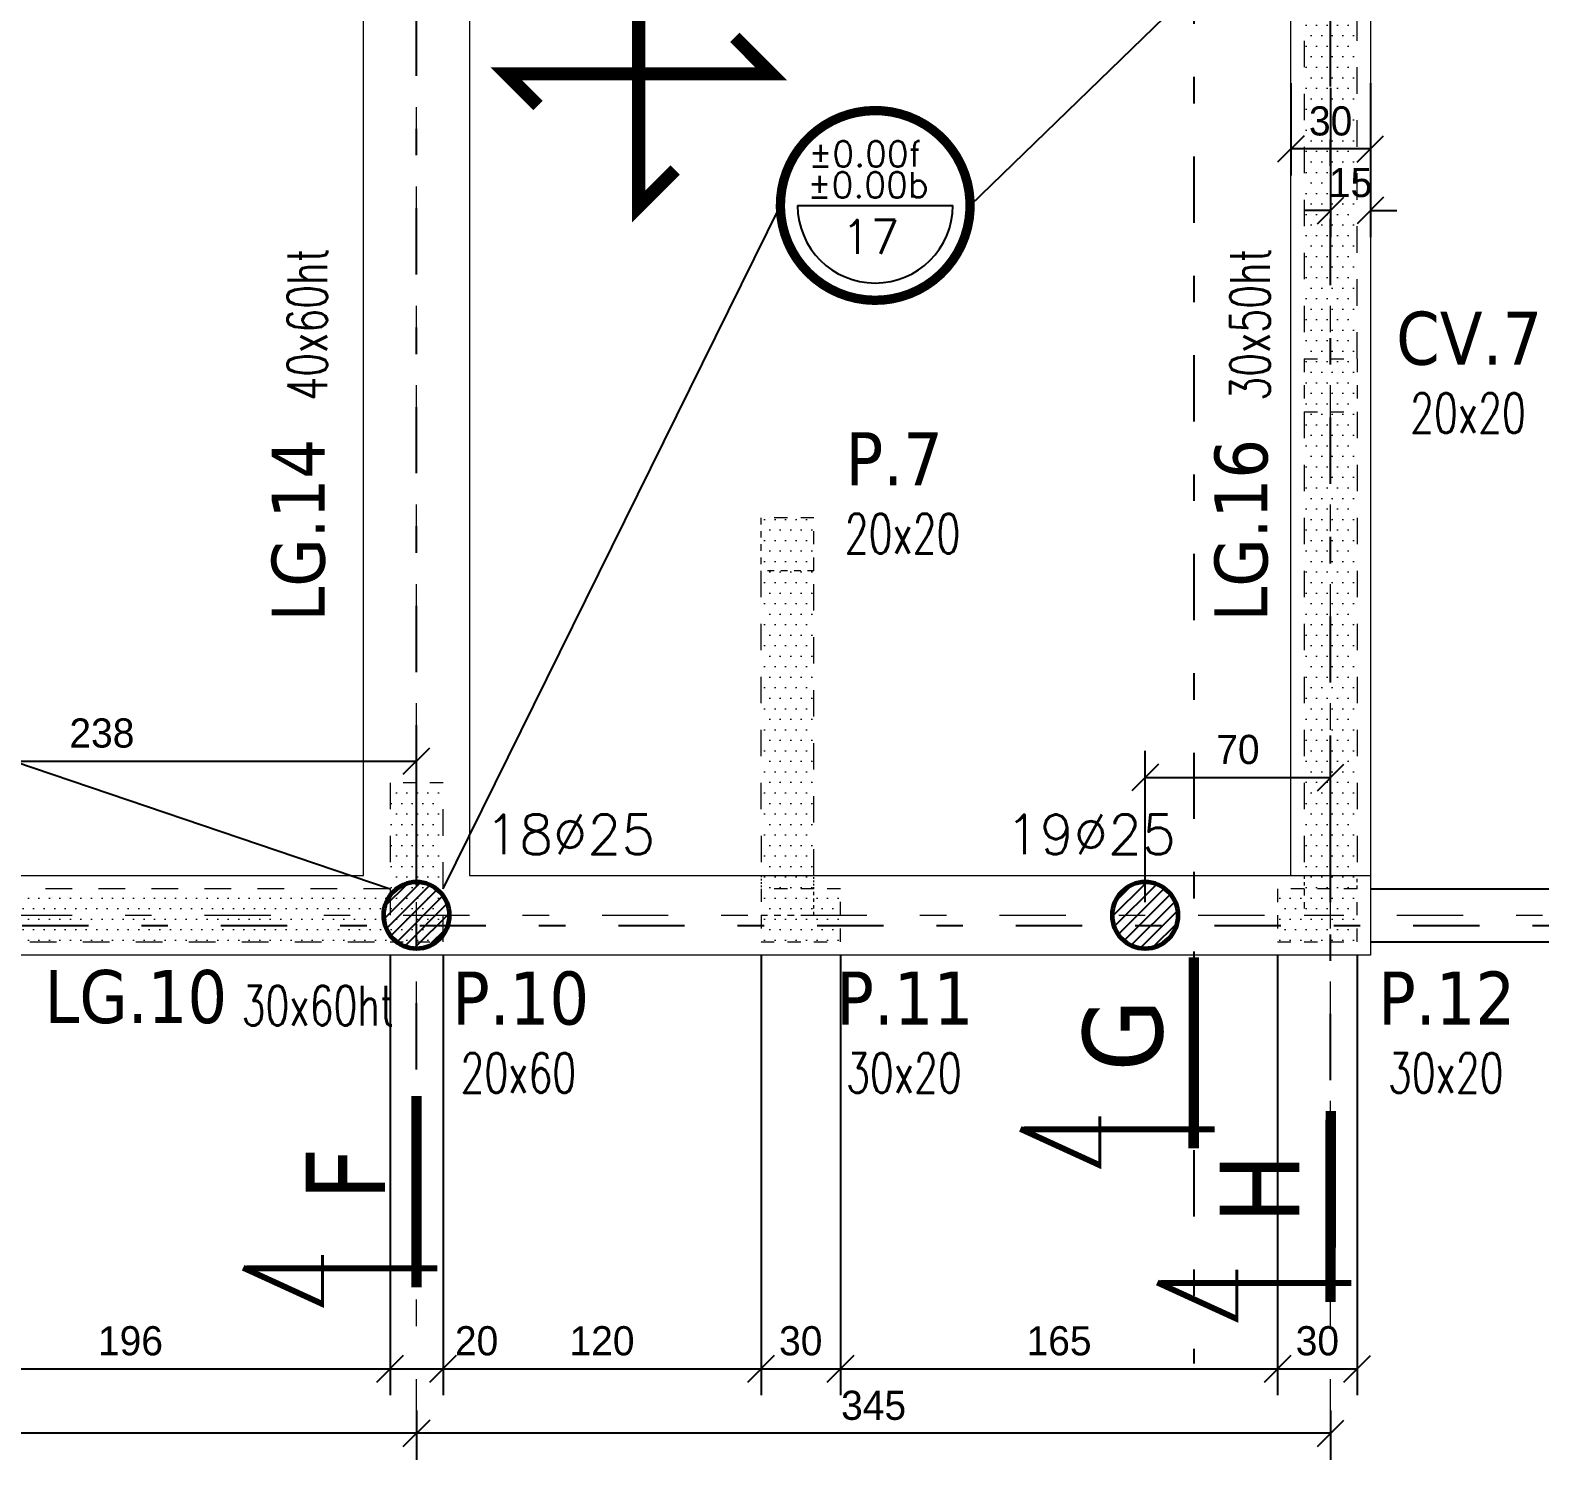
# Model space of a CAD drawing. Header units: centimetres. Extents: x -4069 to 1403, y -6242 to 452.
# Drawn here: x -1855 to -1285, y -1184 to -645 of the extents above; entities that cross this region are included whole.
import ezdxf
from ezdxf.enums import TextEntityAlignment as Align

# ---------------------------------------------------------------- set-up
doc = ezdxf.new("R2010")
doc.units = ezdxf.units.CM
doc.header["$LTSCALE"] = 100
doc.linetypes.add('GrDotted', pattern=[0.4, 0.1, -0.1, 0.1, -0.1])
doc.linetypes.add('GrFeatureAxis', pattern=[0.85, 0.25, -0.2, 0.1, -0.2, 0.1])
for name, color, linetype in [('COTATION', 1, 'Continuous'), ('farges. Bottom view 4 - Souterain', 7, 'Continuous'), ('STR_LABEL', 20, 'Continuous'), ('STR_TXT', 102, 'Continuous')]:
    doc.layers.add(name, color=color, linetype=linetype)
doc.styles.add('EPAIS', font='TAHOMA.TTF')
doc.styles.add('FIN', font='romans.shx')
doc.styles.add('STR-FIN', font='ROMANS')
doc.dimstyles.new('BRUNO-502', dxfattribs={"dimtxt": 11, "dimasz": 10, "dimexe": 10, "dimexo": 5, "dimgap": 5, "dimtad": 1, "dimdec": 0, "dimzin": 0, "dimdsep": 46, "dimtxsty": 'Standard', "dimblk": 'OBLIQUE', "dimcen": 0, "dimclrt": 7, "dimadec": 0, "dimazin": 0, "dimtfac": 1, "dimtdec": 0, "dimtix": 1, "dimtofl": 0, "dimtmove": 0, "dimatfit": 3, "dimldrblk": 'OBLIQUE', "dimfxl": 0, "dimtolj": 1, "dimtzin": 0, "dimarcsym": 0})

# ---------------------------------------------------------------- blocks, each defined once
blk = doc.blocks.new('_OBLIQUE')
at = {"color": 0, "linetype": 'ByBlock'}
blk.add_line((-0.5, -0.5), (0.5, 0.5), dxfattribs=at)
blk = doc.blocks.new('*D48')
at = {"layer": 'COTATION', "color": 0, "lineweight": -2}
for p, q in [((-1946.4, -973.86), (-1946.4, -910.65)), ((-1708.9, -967.65), (-1708.9, -910.65)), ((-1946.4, -920.65), (-1708.9, -920.65))]:
    blk.add_line(p, q, dxfattribs=at)
at = {"layer": 'DEFPOINTS', "color": 0}
for p in [(-1708.9, -920.65), (-1708.9, -972.65), (-1946.4, -978.86)]:
    blk.add_point(p, dxfattribs=at)
at = {"layer": 'COTATION', "color": 0, "lineweight": -2, "xscale": 10, "yscale": 10, "zscale": 10, "rotation": 180}
blk.add_blockref('_OBLIQUE', (-1946.4, -920.65), dxfattribs=at)
at = {"layer": 'COTATION', "color": 0, "lineweight": -2, "xscale": 10, "yscale": 10, "zscale": 10}
blk.add_blockref('_OBLIQUE', (-1708.9, -920.65), dxfattribs=at)
at = {"layer": 'COTATION', "color": 7, "insert": (-1827.65, -910.15), "char_height": 11, "attachment_point": 5}
blk.add_mtext('\\A1;238', dxfattribs=at)
blk = doc.blocks.new('*D49')
at = {"layer": 'COTATION', "color": 0, "lineweight": -2}
for p, q in [((-1433.9, -973.86), (-1433.9, -916.85)), ((-1363.9, -973.86), (-1363.9, -916.85)), ((-1433.9, -926.85), (-1363.9, -926.85))]:
    blk.add_line(p, q, dxfattribs=at)
at = {"layer": 'DEFPOINTS', "color": 0}
for p in [(-1363.9, -926.85), (-1433.9, -978.86), (-1363.9, -978.86)]:
    blk.add_point(p, dxfattribs=at)
at = {"layer": 'COTATION', "color": 0, "lineweight": -2, "xscale": 10, "yscale": 10, "zscale": 10, "rotation": 180}
blk.add_blockref('_OBLIQUE', (-1433.9, -926.85), dxfattribs=at)
at = {"layer": 'COTATION', "color": 0, "lineweight": -2, "xscale": 10, "yscale": 10, "zscale": 10}
blk.add_blockref('_OBLIQUE', (-1363.9, -926.85), dxfattribs=at)
at = {"layer": 'COTATION', "color": 7, "insert": (-1398.9, -916.35), "char_height": 11, "attachment_point": 5}
blk.add_mtext('\\A1;70', dxfattribs=at)
blk = doc.blocks.new('*D54')
at = {"layer": 'COTATION', "color": 0, "lineweight": -2}
for p, q in [((-1378.9, -664.87), (-1378.9, -699.66)), ((-1348.9, -664.87), (-1348.9, -699.66)), ((-1348.9, -689.66), (-1378.9, -689.66))]:
    blk.add_line(p, q, dxfattribs=at)
at = {"layer": 'DEFPOINTS', "color": 0}
for p in [(-1378.9, -659.87), (-1348.9, -659.87), (-1378.9, -689.66)]:
    blk.add_point(p, dxfattribs=at)
at = {"layer": 'COTATION', "color": 0, "lineweight": -2, "xscale": 10, "yscale": 10, "zscale": 10, "rotation": 180}
blk.add_blockref('_OBLIQUE', (-1378.9, -689.66), dxfattribs=at)
at = {"layer": 'COTATION', "color": 0, "lineweight": -2, "xscale": 10, "yscale": 10, "zscale": 10}
blk.add_blockref('_OBLIQUE', (-1348.9, -689.66), dxfattribs=at)
at = {"layer": 'COTATION', "color": 7, "insert": (-1363.9, -679.16), "char_height": 11, "attachment_point": 5}
blk.add_mtext('\\A1;30', dxfattribs=at)
blk = doc.blocks.new('*D55')
at = {"layer": 'COTATION', "color": 0, "lineweight": -2}
for p, q in [((-1363.9, -666.55), (-1363.9, -722.9)), ((-1348.9, -666.55), (-1348.9, -722.9)), ((-1363.9, -712.9), (-1373.9, -712.9)), ((-1348.9, -712.9), (-1338.9, -712.9))]:
    blk.add_line(p, q, dxfattribs=at)
at = {"layer": 'DEFPOINTS', "color": 0}
for p in [(-1363.9, -661.55), (-1348.9, -661.55), (-1348.9, -712.9)]:
    blk.add_point(p, dxfattribs=at)
at = {"layer": 'COTATION', "color": 0, "lineweight": -2, "xscale": 10, "yscale": 10, "zscale": 10}
blk.add_blockref('_OBLIQUE', (-1363.9, -712.9), dxfattribs=at)
at = {"layer": 'COTATION', "color": 0, "lineweight": -2, "xscale": 10, "yscale": 10, "zscale": 10, "rotation": 180}
blk.add_blockref('_OBLIQUE', (-1348.9, -712.9), dxfattribs=at)
at = {"layer": 'COTATION', "color": 7, "insert": (-1356.4, -702.4), "char_height": 11, "attachment_point": 5}
blk.add_mtext('\\A1;15', dxfattribs=at)
blk = doc.blocks.new('*D65')
at = {"layer": 'COTATION', "color": 0, "lineweight": -2}
for p, q in [((-1348.9, -588.86), (-1053.72, -588.86)), ((-1063.72, -588.86), (-1063.72, -968.86)), ((-1348.9, -968.86), (-1053.72, -968.86))]:
    blk.add_line(p, q, dxfattribs=at)
at = {"layer": 'DEFPOINTS', "color": 0}
for p in [(-1353.9, -588.86), (-1353.9, -968.86), (-1063.72, -968.86)]:
    blk.add_point(p, dxfattribs=at)
at = {"layer": 'COTATION', "color": 0, "lineweight": -2, "xscale": 10, "yscale": 10, "zscale": 10}
for p, rotation in [((-1063.72, -588.86), 90), ((-1063.72, -968.86), 270)]:
    blk.add_blockref('_OBLIQUE', p, dxfattribs=dict(at, rotation=rotation))
at = {"layer": 'COTATION', "color": 7, "insert": (-1074.22, -778.86), "char_height": 11, "attachment_point": 5, "rotation": 90}
blk.add_mtext('\\A1;380', dxfattribs=at)
blk = doc.blocks.new('*D66')
at = {"layer": 'COTATION', "color": 0, "lineweight": -2}
for p, q in [((-1348.9, -968.86), (-1053.72, -968.86)), ((-1063.72, -968.86), (-1063.72, -988.86)), ((-1348.9, -988.86), (-1053.72, -988.86))]:
    blk.add_line(p, q, dxfattribs=at)
at = {"layer": 'DEFPOINTS', "color": 0}
for p in [(-1353.9, -968.86), (-1353.9, -988.86), (-1063.72, -988.86)]:
    blk.add_point(p, dxfattribs=at)
at = {"layer": 'COTATION', "color": 0, "lineweight": -2, "xscale": 10, "yscale": 10, "zscale": 10}
for p, rotation in [((-1063.72, -968.86), 90), ((-1063.72, -988.86), 270)]:
    blk.add_blockref('_OBLIQUE', p, dxfattribs=dict(at, rotation=rotation))
at = {"layer": 'COTATION', "color": 7, "insert": (-1074.22, -952.9), "char_height": 11, "attachment_point": 5, "rotation": 90}
blk.add_mtext('\\A1;20', dxfattribs=at)
blk = doc.blocks.new('*D67')
at = {"layer": 'COTATION', "color": 0, "lineweight": -2}
for p, q in [((-1708.9, -1165.76), (-1708.9, -1184.35)), ((-1363.9, -1165.76), (-1363.9, -1184.35)), ((-1363.9, -1174.35), (-1708.9, -1174.35))]:
    blk.add_line(p, q, dxfattribs=at)
at = {"layer": 'DEFPOINTS', "color": 0}
for p in [(-1708.9, -1160.76), (-1363.9, -1160.76), (-1708.9, -1174.35)]:
    blk.add_point(p, dxfattribs=at)
at = {"layer": 'COTATION', "color": 0, "lineweight": -2, "xscale": 10, "yscale": 10, "zscale": 10, "rotation": 180}
blk.add_blockref('_OBLIQUE', (-1708.9, -1174.35), dxfattribs=at)
at = {"layer": 'COTATION', "color": 0, "lineweight": -2, "xscale": 10, "yscale": 10, "zscale": 10}
blk.add_blockref('_OBLIQUE', (-1363.9, -1174.35), dxfattribs=at)
at = {"layer": 'COTATION', "color": 7, "insert": (-1536.4, -1163.85), "char_height": 11, "attachment_point": 5}
blk.add_mtext('\\A1;345', dxfattribs=at)
blk = doc.blocks.new('*D68')
at = {"layer": 'COTATION', "color": 0, "lineweight": -2}
for p, q in [((-2224.9, -1169.35), (-2224.9, -1164.35)), ((-1708.9, -1165.76), (-1708.9, -1184.35)), ((-1708.9, -1174.35), (-2224.9, -1174.35))]:
    blk.add_line(p, q, dxfattribs=at)
at = {"layer": 'DEFPOINTS', "color": 0}
for p in [(-1708.9, -1160.76), (-2224.9, -1174.35), (-2224.9, -1174.35)]:
    blk.add_point(p, dxfattribs=at)
at = {"layer": 'COTATION', "color": 0, "lineweight": -2, "xscale": 10, "yscale": 10, "zscale": 10, "rotation": 180}
blk.add_blockref('_OBLIQUE', (-2224.9, -1174.35), dxfattribs=at)
at = {"layer": 'COTATION', "color": 0, "lineweight": -2, "xscale": 10, "yscale": 10, "zscale": 10}
blk.add_blockref('_OBLIQUE', (-1708.9, -1174.35), dxfattribs=at)
at = {"layer": 'COTATION', "color": 7, "insert": (-1966.9, -1163.85), "char_height": 11, "attachment_point": 5}
blk.add_mtext('\\A1;516', dxfattribs=at)
blk = doc.blocks.new('*D82')
at = {"layer": 'COTATION', "color": 0, "lineweight": -2}
for p, q in [((-1914.81, -993.86), (-1914.81, -1160)), ((-1718.9, -993.86), (-1718.9, -1160)), ((-1914.81, -1150), (-1718.9, -1150))]:
    blk.add_line(p, q, dxfattribs=at)
at = {"layer": 'DEFPOINTS', "color": 0}
for p in [(-1914.81, -988.86), (-1718.9, -988.86), (-1718.9, -1150)]:
    blk.add_point(p, dxfattribs=at)
at = {"layer": 'COTATION', "color": 0, "lineweight": -2, "xscale": 10, "yscale": 10, "zscale": 10, "rotation": 180}
blk.add_blockref('_OBLIQUE', (-1914.81, -1150), dxfattribs=at)
at = {"layer": 'COTATION', "color": 0, "lineweight": -2, "xscale": 10, "yscale": 10, "zscale": 10}
blk.add_blockref('_OBLIQUE', (-1718.9, -1150), dxfattribs=at)
at = {"layer": 'COTATION', "color": 7, "insert": (-1816.86, -1139.5), "char_height": 11, "attachment_point": 5}
blk.add_mtext('\\A1;196', dxfattribs=at)
blk = doc.blocks.new('*D83')
at = {"layer": 'COTATION', "color": 0, "lineweight": -2}
for p, q in [((-1718.9, -993.86), (-1718.9, -1160)), ((-1698.9, -993.86), (-1698.9, -1160)), ((-1718.9, -1150), (-1698.9, -1150))]:
    blk.add_line(p, q, dxfattribs=at)
at = {"layer": 'DEFPOINTS', "color": 0}
for p in [(-1718.9, -988.86), (-1698.9, -988.86), (-1698.9, -1150)]:
    blk.add_point(p, dxfattribs=at)
at = {"layer": 'COTATION', "color": 0, "lineweight": -2, "xscale": 10, "yscale": 10, "zscale": 10, "rotation": 180}
blk.add_blockref('_OBLIQUE', (-1718.9, -1150), dxfattribs=at)
at = {"layer": 'COTATION', "color": 0, "lineweight": -2, "xscale": 10, "yscale": 10, "zscale": 10}
blk.add_blockref('_OBLIQUE', (-1698.9, -1150), dxfattribs=at)
at = {"layer": 'COTATION', "color": 7, "insert": (-1686.23, -1139.5), "char_height": 11, "attachment_point": 5}
blk.add_mtext('\\A1;20', dxfattribs=at)
blk = doc.blocks.new('*D84')
at = {"layer": 'COTATION', "color": 0, "lineweight": -2}
for p, q in [((-1698.9, -993.86), (-1698.9, -1160)), ((-1578.89, -993.82), (-1578.89, -1160)), ((-1698.9, -1150), (-1578.89, -1150))]:
    blk.add_line(p, q, dxfattribs=at)
at = {"layer": 'DEFPOINTS', "color": 0}
for p in [(-1698.9, -988.86), (-1578.89, -988.82), (-1578.89, -1150)]:
    blk.add_point(p, dxfattribs=at)
at = {"layer": 'COTATION', "color": 0, "lineweight": -2, "xscale": 10, "yscale": 10, "zscale": 10, "rotation": 180}
blk.add_blockref('_OBLIQUE', (-1698.9, -1150), dxfattribs=at)
at = {"layer": 'COTATION', "color": 0, "lineweight": -2, "xscale": 10, "yscale": 10, "zscale": 10}
blk.add_blockref('_OBLIQUE', (-1578.89, -1150), dxfattribs=at)
at = {"layer": 'COTATION', "color": 7, "insert": (-1638.9, -1139.5), "char_height": 11, "attachment_point": 5}
blk.add_mtext('\\A1;120', dxfattribs=at)
blk = doc.blocks.new('*D85')
at = {"layer": 'COTATION', "color": 0, "lineweight": -2}
for p, q in [((-1578.89, -993.82), (-1578.89, -1160)), ((-1548.89, -993.82), (-1548.89, -1160)), ((-1578.89, -1150), (-1548.89, -1150))]:
    blk.add_line(p, q, dxfattribs=at)
at = {"layer": 'DEFPOINTS', "color": 0}
for p in [(-1578.89, -988.82), (-1548.89, -988.82), (-1548.89, -1150)]:
    blk.add_point(p, dxfattribs=at)
at = {"layer": 'COTATION', "color": 0, "lineweight": -2, "xscale": 10, "yscale": 10, "zscale": 10, "rotation": 180}
blk.add_blockref('_OBLIQUE', (-1578.89, -1150), dxfattribs=at)
at = {"layer": 'COTATION', "color": 0, "lineweight": -2, "xscale": 10, "yscale": 10, "zscale": 10}
blk.add_blockref('_OBLIQUE', (-1548.89, -1150), dxfattribs=at)
at = {"layer": 'COTATION', "color": 7, "insert": (-1563.89, -1139.5), "char_height": 11, "attachment_point": 5}
blk.add_mtext('\\A1;30', dxfattribs=at)
blk = doc.blocks.new('*D86')
at = {"layer": 'COTATION', "color": 0, "lineweight": -2}
for p, q in [((-1548.89, -993.82), (-1548.89, -1160)), ((-1383.9, -993.86), (-1383.9, -1160)), ((-1548.89, -1150), (-1383.9, -1150))]:
    blk.add_line(p, q, dxfattribs=at)
at = {"layer": 'DEFPOINTS', "color": 0}
for p in [(-1548.89, -988.82), (-1383.9, -988.86), (-1383.9, -1150)]:
    blk.add_point(p, dxfattribs=at)
at = {"layer": 'COTATION', "color": 0, "lineweight": -2, "xscale": 10, "yscale": 10, "zscale": 10, "rotation": 180}
blk.add_blockref('_OBLIQUE', (-1548.89, -1150), dxfattribs=at)
at = {"layer": 'COTATION', "color": 0, "lineweight": -2, "xscale": 10, "yscale": 10, "zscale": 10}
blk.add_blockref('_OBLIQUE', (-1383.9, -1150), dxfattribs=at)
at = {"layer": 'COTATION', "color": 7, "insert": (-1466.4, -1139.5), "char_height": 11, "attachment_point": 5}
blk.add_mtext('\\A1;165', dxfattribs=at)
blk = doc.blocks.new('*D87')
at = {"layer": 'COTATION', "color": 0, "lineweight": -2}
for p, q in [((-1383.9, -993.86), (-1383.9, -1160)), ((-1353.9, -993.86), (-1353.9, -1160)), ((-1383.9, -1150), (-1353.9, -1150))]:
    blk.add_line(p, q, dxfattribs=at)
at = {"layer": 'DEFPOINTS', "color": 0}
for p in [(-1383.9, -988.86), (-1353.9, -988.86), (-1353.9, -1150)]:
    blk.add_point(p, dxfattribs=at)
at = {"layer": 'COTATION', "color": 0, "lineweight": -2, "xscale": 10, "yscale": 10, "zscale": 10, "rotation": 180}
blk.add_blockref('_OBLIQUE', (-1383.9, -1150), dxfattribs=at)
at = {"layer": 'COTATION', "color": 0, "lineweight": -2, "xscale": 10, "yscale": 10, "zscale": 10}
blk.add_blockref('_OBLIQUE', (-1353.9, -1150), dxfattribs=at)
at = {"layer": 'COTATION', "color": 7, "insert": (-1368.9, -1139.5), "char_height": 11, "attachment_point": 5}
blk.add_mtext('\\A1;30', dxfattribs=at)

msp = doc.modelspace()

# ---------------------------------------------------------------- hatches: boundary and pattern name
at = {"layer": 'farges. Bottom view 4 - Souterain', "linetype": 'Continuous', "lineweight": 20}
h = msp.add_hatch(dxfattribs=at)
h.set_pattern_fill('DOTS', color=9, scale=2.5, style=0)
h.paths.add_polyline_path([(-1373.9, -768.86), (-1353.9, -768.86), (-1353.9, -588.86), (-1373.9, -588.86)])
h = msp.add_hatch(dxfattribs=at)
h.set_pattern_fill('DOTS', color=9, scale=2.5, style=0)
h.paths.add_polyline_path([(-1373.9, -768.86), (-1373.9, -788.86), (-1353.9, -788.86), (-1353.9, -768.86)])
h = msp.add_hatch(dxfattribs=at)
h.set_pattern_fill('DOTS', color=9, scale=2.5, style=0)
h.paths.add_polyline_path([(-1373.9, -968.86), (-1353.9, -968.86), (-1353.9, -788.86), (-1373.9, -788.86)])
h = msp.add_hatch(dxfattribs=at)
h.set_pattern_fill('DOTS', color=9, scale=2.5, style=0)
h.paths.add_polyline_path([(-1578.89, -968.82), (-1558.89, -968.82), (-1558.9, -828.86), (-1558.9, -848.86), (-1578.9, -848.86), (-1578.89, -978.83), (-1578.89, -978.83)])
h = msp.add_hatch(dxfattribs=at)
h.set_pattern_fill('DOTS', color=9, scale=2.5, style=0)
h.paths.add_polyline_path([(-1578.9, -828.86), (-1578.9, -848.86), (-1558.9, -848.86), (-1558.9, -828.86)])
h = msp.add_hatch(dxfattribs=at)
h.set_pattern_fill('DOTS', color=9, scale=2.5, style=0)
h.paths.add_polyline_path([(-1718.9, -928.86), (-1718.9, -988.86), (-1698.9, -988.86), (-1698.9, -928.86)])
at = {"layer": 'farges. Bottom view 4 - Souterain', "linetype": 'Continuous', "lineweight": -3}
h = msp.add_hatch(dxfattribs=at)
h.set_pattern_fill('ANSI31', color=1, style=0)
h.paths.add_polyline_path([(-1721.01, -981.97), (-1721.4, -978.86), (-1721.01, -975.75), (-1719.86, -972.84), (-1718.02, -970.3), (-1715.6, -968.31), (-1712.77, -966.97), (-1709.69, -966.39), (-1706.56, -966.58), (-1703.58, -967.55), (-1700.94, -969.23), (-1698.79, -971.51), (-1697.28, -974.26), (-1696.5, -977.29), (-1696.5, -980.43), (-1697.28, -983.46), (-1698.79, -986.21), (-1700.94, -988.49), (-1703.58, -990.17), (-1706.56, -991.14), (-1709.69, -991.34), (-1712.77, -990.75), (-1715.6, -989.42), (-1718.02, -987.42), (-1719.86, -984.88)])
h = msp.add_hatch(dxfattribs=at)
h.set_pattern_fill('ANSI31', color=1, style=0)
h.paths.add_polyline_path([(-1446.01, -981.97), (-1446.4, -978.86), (-1446.01, -975.75), (-1444.86, -972.84), (-1443.02, -970.3), (-1440.6, -968.31), (-1437.77, -966.97), (-1434.69, -966.39), (-1431.56, -966.58), (-1428.58, -967.55), (-1425.94, -969.23), (-1423.79, -971.51), (-1422.28, -974.26), (-1421.5, -977.29), (-1421.5, -980.43), (-1422.28, -983.46), (-1423.79, -986.21), (-1425.94, -988.49), (-1428.58, -990.17), (-1431.56, -991.14), (-1434.69, -991.34), (-1437.77, -990.75), (-1440.6, -989.42), (-1443.02, -987.42), (-1444.86, -984.88)])
at = {"layer": 'farges. Bottom view 4 - Souterain', "linetype": 'Continuous', "lineweight": 20}
h = msp.add_hatch(dxfattribs=at)
h.set_pattern_fill('DOTS', color=9, scale=2.5, style=0)
h.paths.add_polyline_path([(-1914.81, -968.86), (-1914.81, -988.86), (-1718.9, -988.86), (-1718.9, -968.86)])
h = msp.add_hatch(dxfattribs=at)
h.set_pattern_fill('DOTS', color=9, scale=2.5, style=0)
h.paths.add_polyline_path([(-1578.89, -968.82), (-1578.89, -988.82), (-1548.89, -988.82), (-1548.89, -968.82)])
h = msp.add_hatch(dxfattribs=at)
h.set_pattern_fill('DOTS', color=9, scale=2.5, style=0)
h.paths.add_polyline_path([(-1383.9, -968.86), (-1383.9, -988.86), (-1353.9, -988.86), (-1353.9, -968.86)])

# ---------------------------------------------------------------- linework, layer by layer
at = {"color": 1, "linetype": 'ByBlock', "const_width": 5}
for points in [[(-1637.03, -623.32), (-1625.04, -611.33), (-1625.04, -661.33)], [(-1625.04, -661.33), (-1575.04, -661.33), (-1588.79, -647.57)], [(-1663.05, -673.32), (-1675.04, -661.33), (-1625.04, -661.33)], [(-1625.04, -661.33), (-1625.04, -711.33), (-1611.28, -697.57)]]:
    msp.add_lwpolyline(points, dxfattribs=at)
at = {"layer": 'farges. Bottom view 4 - Souterain', "color": 251, "linetype": 'GrFeatureAxis', "lineweight": 18}
for p, q in [((-1708.9, -1178.86), (-1708.9, -198.86)), ((-1363.9, -1178.86), (-1363.9, -198.86)), ((-4038.9, -978.86), (-989.59, -978.86))]:
    msp.add_line(p, q, dxfattribs=at)
at = {"layer": 'farges. Bottom view 4 - Souterain', "color": 102, "linetype": 'Continuous', "lineweight": 20}
for p, q in [((-1728.9, -963.86), (-1728.9, -458.86)), ((-1688.9, -596.36), (-1688.9, -963.86)), ((-1378.9, -963.86), (-1378.9, -596.36)), ((-1348.9, -596.36), (-1348.9, -963.86)), ((-2170, -963.86), (-1728.9, -963.86)), ((-1688.9, -963.86), (-1348.9, -963.86)), ((-1348.9, -963.86), (-1348.9, -993.86)), ((-1728.9, -993.86), (-2170, -993.86)), ((-1688.9, -993.86), (-1728.9, -993.86)), ((-1348.9, -993.86), (-1688.9, -993.86))]:
    msp.add_line(p, q, dxfattribs=at)
at = {"layer": 'farges. Bottom view 4 - Souterain', "color": 9, "linetype": 'GrDotted', "lineweight": 15}
for p, q in [((-1373.9, -588.86), (-1373.9, -768.86)), ((-1353.9, -768.86), (-1353.9, -588.86)), ((-1373.9, -788.86), (-1373.9, -963.86)), ((-1353.9, -788.86), (-1353.9, -963.86)), ((-1578.9, -848.86), (-1578.89, -963.86)), ((-1558.89, -963.86), (-1558.9, -848.86)), ((-1718.9, -928.86), (-1718.9, -988.86)), ((-1698.9, -988.86), (-1698.9, -928.86)), ((-1718.9, -968.86), (-1914.81, -968.86)), ((-1914.81, -988.86), (-1718.9, -988.86))]:
    msp.add_line(p, q, dxfattribs=at)
at = {"layer": 'farges. Bottom view 4 - Souterain', "color": 9, "linetype": 'GrDotted', "lineweight": 20, "ltscale": 0.5}
for p, q in [((-1373.9, -768.86), (-1353.9, -768.86)), ((-1373.9, -788.86), (-1353.9, -788.86)), ((-1558.9, -828.86), (-1578.9, -828.86)), ((-1373.9, -978.86), (-1353.9, -978.86))]:
    msp.add_line(p, q, dxfattribs=at)
at = {"layer": 'farges. Bottom view 4 - Souterain', "color": 9, "linetype": 'GrDotted', "lineweight": 15, "ltscale": 0.5}
for p, q in [((-1373.9, -768.86), (-1373.9, -788.86)), ((-1353.9, -768.86), (-1353.9, -788.86)), ((-1558.9, -848.86), (-1558.9, -828.86)), ((-1698.9, -928.86), (-1718.9, -928.86)), ((-1578.89, -968.82), (-1578.89, -988.82)), ((-1548.89, -968.82), (-1578.89, -968.82)), ((-1548.89, -988.82), (-1548.89, -968.82)), ((-1383.9, -968.86), (-1383.9, -988.86)), ((-1353.9, -968.86), (-1383.9, -968.86)), ((-1353.9, -988.86), (-1353.9, -968.86)), ((-1718.9, -988.86), (-1698.9, -988.86)), ((-1578.89, -988.82), (-1548.89, -988.82)), ((-1383.9, -988.86), (-1353.9, -988.86))]:
    msp.add_line(p, q, dxfattribs=at)
at = {"layer": 'farges. Bottom view 4 - Souterain', "color": 9, "linetype": 'GrDotted', "lineweight": 20, "ltscale": 0.25}
for p, q in [((-1578.9, -828.86), (-1578.9, -848.86)), ((-1373.9, -968.86), (-1373.9, -978.86)), ((-1578.89, -978.83), (-1558.89, -978.82))]:
    msp.add_line(p, q, dxfattribs=at)
at = {"layer": 'farges. Bottom view 4 - Souterain', "color": 9, "linetype": 'GrDotted', "lineweight": 15, "ltscale": 0.25}
msp.add_line((-1558.9, -848.86), (-1578.9, -848.86), dxfattribs=at)
at = {"layer": 'farges. Bottom view 4 - Souterain', "color": 9, "linetype": 'GrDotted', "lineweight": 15, "ltscale": 0.0625}
for p, q in [((-1578.89, -963.86), (-1578.89, -968.82)), ((-1558.89, -968.82), (-1558.89, -963.86))]:
    msp.add_line(p, q, dxfattribs=at)
at = {"layer": 'farges. Bottom view 4 - Souterain', "color": 9, "linetype": 'GrDotted', "lineweight": 15, "ltscale": 0.125}
for p, q in [((-1373.9, -963.86), (-1373.9, -968.86)), ((-1353.9, -968.86), (-1353.9, -963.86))]:
    msp.add_line(p, q, dxfattribs=at)
at = {"layer": 'farges. Bottom view 4 - Souterain', "color": 9, "linetype": 'GrDotted', "lineweight": 20, "ltscale": 0.125}
msp.add_line((-1558.89, -978.82), (-1558.89, -968.82), dxfattribs=at)
at = {"layer": 'farges. Bottom view 4 - Souterain', "color": 7, "linetype": 'GrFeatureAxis', "lineweight": -3}
for points in [[(-1415.58, -242.5), (-1415.58, -1148.05)], [(-1708.89, -1112.07), (-1708.9, -249.33)], [(-1363.9, -1116.06), (-1363.9, -270.95)], [(-4032.71, -982.69), (-1168.42, -982.69)]]:
    msp.add_lwpolyline(points, dxfattribs=at)
at = {"layer": 'farges. Bottom view 4 - Souterain', "color": 6, "linetype": 'Continuous', "lineweight": 60}
for centre in [(-1708.9, -978.86), (-1433.9, -978.86)]:
    msp.add_ellipse(centre, major_axis=(-8.84, 8.84), ratio=1, start_param=3.926991, end_param=10.210176, dxfattribs=at)
at = {"layer": 'STR_LABEL'}
for p, q in [((-1499.97, -710.98), (-1373.9, -588.86)), ((-2480.15, -710.98), (-1718.9, -968.86)), ((-1698.9, -968.86), (-1571.58, -710.98))]:
    msp.add_line(p, q, dxfattribs=at)
at = {"layer": 'STR_LABEL', "linetype": 'Continuous'}
msp.add_line((-1565.07, -710.98), (-1506.48, -710.98), dxfattribs=at)
at = {"layer": 'STR_LABEL', "linetype": 'Continuous', "const_width": 3.52}
msp.add_lwpolyline([(-1571.05, -704.86, 2.414214), (-1529.65, -675.71, 0.414214)], format="xyb", close=True, dxfattribs=at)
at = {"layer": 'STR_LABEL', "linetype": 'Continuous'}
msp.add_arc((-1535.78, -710.98), 29.3, 180, 360, dxfattribs=at)
at = {"layer": 'STR_TXT', "color": 4}
for points, const_width in [([(-1415.56, -994.71), (-1415.59, -1066.86)], 3.92), ([(-1708.88, -1047.11), (-1708.91, -1119.26)], 3.92), ([(-1363.88, -1052.68), (-1363.91, -1124.83)], 3.92), ([(-1407.73, -1059.67), (-1479.81, -1059.65)], 2.24), ([(-1701.05, -1112.07), (-1773.13, -1112.05)], 2.24), ([(-1356.05, -1117.64), (-1428.13, -1117.61)], 2.24)]:
    msp.add_lwpolyline(points, dxfattribs=dict(at, const_width=const_width))
for points in [[(-1481.02, -1059.47, 2.24, 2.24, 0), (-1451.02, -1073.19, 1.12, 1.12, 0), (-1451.02, -1054.68, 1.12, 1.12, 0)], [(-1774.34, -1111.87, 2.24, 2.24, 0), (-1744.34, -1125.59, 1.12, 1.12, 0), (-1744.34, -1107.09, 1.12, 1.12, 0)], [(-1429.34, -1117.44, 2.24, 2.24, 0), (-1399.34, -1131.16, 1.12, 1.12, 0), (-1399.34, -1112.65, 1.12, 1.12, 0)]]:
    msp.add_lwpolyline(points, format="xyseb", dxfattribs=at)

# ---------------------------------------------------------------- texts
at = {"layer": 'STR_LABEL', "linetype": 'Continuous', "style": 'STR-FIN'}
for s, height, p in [('±0.00f', 9.6, (-1561.01, -696.32)), ('±0.00b', 9.6, (-1561.3, -708.02)), ('17', 12.8, (-1548.55, -729.24))]:
    msp.add_text(s, height=height, rotation=360, dxfattribs=at).set_placement(p)
at = {"layer": 'STR_TXT', "style": 'FIN', "width": 0.7}
for s, p in [('40x60ht ', (-1738.14, -752.24)), ('30x50ht ', (-1382.31, -752.24))]:
    msp.add_text(s, height=15, rotation=90, dxfattribs=at).set_placement(p, align=Align.BOTTOM_CENTER)
at = {"layer": 'STR_TXT', "style": 'EPAIS'}
for s, p in [('CV.7', (-1311.62, -761.08, 188)), ('P.7', (-1528.62, -806.58, 188)), ('LG.10', (-1814.84, -1009.53, 188)), ('P.10', (-1669.62, -1010.08, 188)), ('P.11', (-1524.62, -1010.08, 188)), ('P.12', (-1320.12, -1010.08, 188))]:
    msp.add_text(s, height=20, dxfattribs=at).set_placement(p, align=Align.MIDDLE_CENTER)
at = {"layer": 'STR_TXT', "style": 'FIN', "width": 0.7}
for s, p in [('20x20 ', (-1308.46, -801.34, 188)), ('20x20', (-1525.46, -846.84, 188)), ('30x60ht', (-1746.08, -1024.95)), ('20x60', (-1670.46, -1050.34, 188)), ('30x20', (-1524.96, -1050.34, 188)), ('30x20', (-1320.46, -1050.34, 188))]:
    msp.add_text(s, height=15, dxfattribs=at).set_placement(p, align=Align.BOTTOM_CENTER)
at = {"layer": 'STR_TXT', "style": 'EPAIS'}
for s, p in [('LG.14', (-1753.56, -833.56, 188)), ('LG.16', (-1397.74, -833.56, 188))]:
    msp.add_text(s, height=20, rotation=90, dxfattribs=at).set_placement(p, align=Align.MIDDLE_CENTER)
at = {"layer": 'STR_TXT', "color": 4, "style": 'EPAIS'}
for s, p in [('G', (-1442.43, -1024.1, -1616.23)), ('F', (-1735.75, -1076.51, -1616.23)), ('H', (-1390.75, -1082.07, -1616.23))]:
    msp.add_text(s, height=30, rotation=90, dxfattribs=at).set_placement(p, align=Align.MIDDLE_CENTER)
at = {"layer": 'STR_TXT', "char_height": 15, "attachment_point": 5, "style": 'FIN'}
for s, insert in [('{\\Fsimplex|c0;18%%C25}', (-1650.9, -948.36)), ('{\\Fsimplex|c0;19%%C25}', (-1454.4, -948.36))]:
    msp.add_mtext(s, dxfattribs=dict(at, insert=insert))

# ---------------------------------------------------------------- dimensions: what is measured, and where the dimension line sits
at = {"layer": 'COTATION'}
dim = msp.add_linear_dim(base=(-1063.72, -968.86), p1=(-1353.9, -588.86), p2=(-1353.9, -968.86), angle=90, dimstyle='BRUNO-502', override={"dimtmove": 1}, dxfattribs=at)
dim.commit()
dim.dimension.update_dxf_attribs({"geometry": '*D65', "text_midpoint": (-1074.22, -778.86)})
for base, p1, p2, picture, middle in [((-1378.9, -689.66), (-1348.9, -659.87), (-1378.9, -659.87), '*D54', (-1363.9, -679.16)), ((-1348.9, -712.9), (-1363.9, -661.55), (-1348.9, -661.55), '*D55', (-1356.4, -702.4)), ((-1708.8951, -920.6452), (-1946.4046, -978.8609), (-1708.8951, -972.6526), '*D48', (-1827.6498, -910.1452)), ((-1363.9, -926.85), (-1433.9, -978.86), (-1363.9, -978.86), '*D49', (-1398.9, -916.35)), ((-1708.9, -1174.35), (-1363.9, -1160.76), (-1708.9, -1160.76), '*D67', (-1536.4, -1163.85))]:
    dim = msp.add_linear_dim(base=base, p1=p1, p2=p2, dimstyle='BRUNO-502', dxfattribs=at)
    dim.commit()
    dim.dimension.update_dxf_attribs({"geometry": picture, "text_midpoint": middle})
dim = msp.add_linear_dim(base=(-1063.72, -988.86), p1=(-1353.9, -968.86), p2=(-1353.9, -988.86), angle=90, dimstyle='BRUNO-502', override={"dimtmove": 1}, dxfattribs=at)
dim.commit()
dim.dimension.update_dxf_attribs({"geometry": '*D66', "text_midpoint": (-1063.72, -952.9), "dimtype": 160})
for base, p1, p2, picture, middle in [((-1718.9, -1150), (-1914.81, -988.86), (-1718.9, -988.86), '*D82', (-1816.86, -1139.5)), ((-1578.89, -1150), (-1698.9, -988.86), (-1578.89, -988.82), '*D84', (-1638.9, -1139.5)), ((-1548.89, -1150), (-1578.89, -988.82), (-1548.89, -988.82), '*D85', (-1563.89, -1139.5)), ((-1383.9, -1150), (-1548.89, -988.82), (-1383.9, -988.86), '*D86', (-1466.4, -1139.5)), ((-1353.9, -1150), (-1383.9, -988.86), (-1353.9, -988.86), '*D87', (-1368.9, -1139.5)), ((-2224.9, -1174.35), (-1708.9, -1160.76), (-2224.9, -1174.35), '*D68', (-1966.9, -1163.85))]:
    dim = msp.add_linear_dim(base=base, p1=p1, p2=p2, dimstyle='BRUNO-502', override={"dimtmove": 1}, dxfattribs=at)
    dim.commit()
    dim.dimension.update_dxf_attribs({"geometry": picture, "text_midpoint": middle})
dim = msp.add_linear_dim(base=(-1698.9, -1150), p1=(-1718.9, -988.86), p2=(-1698.9, -988.86), dimstyle='BRUNO-502', override={"dimtmove": 1}, dxfattribs=at)
dim.commit()
dim.dimension.update_dxf_attribs({"geometry": '*D83', "text_midpoint": (-1686.23, -1150), "dimtype": 160})

doc.saveas('drawing.dxf')
